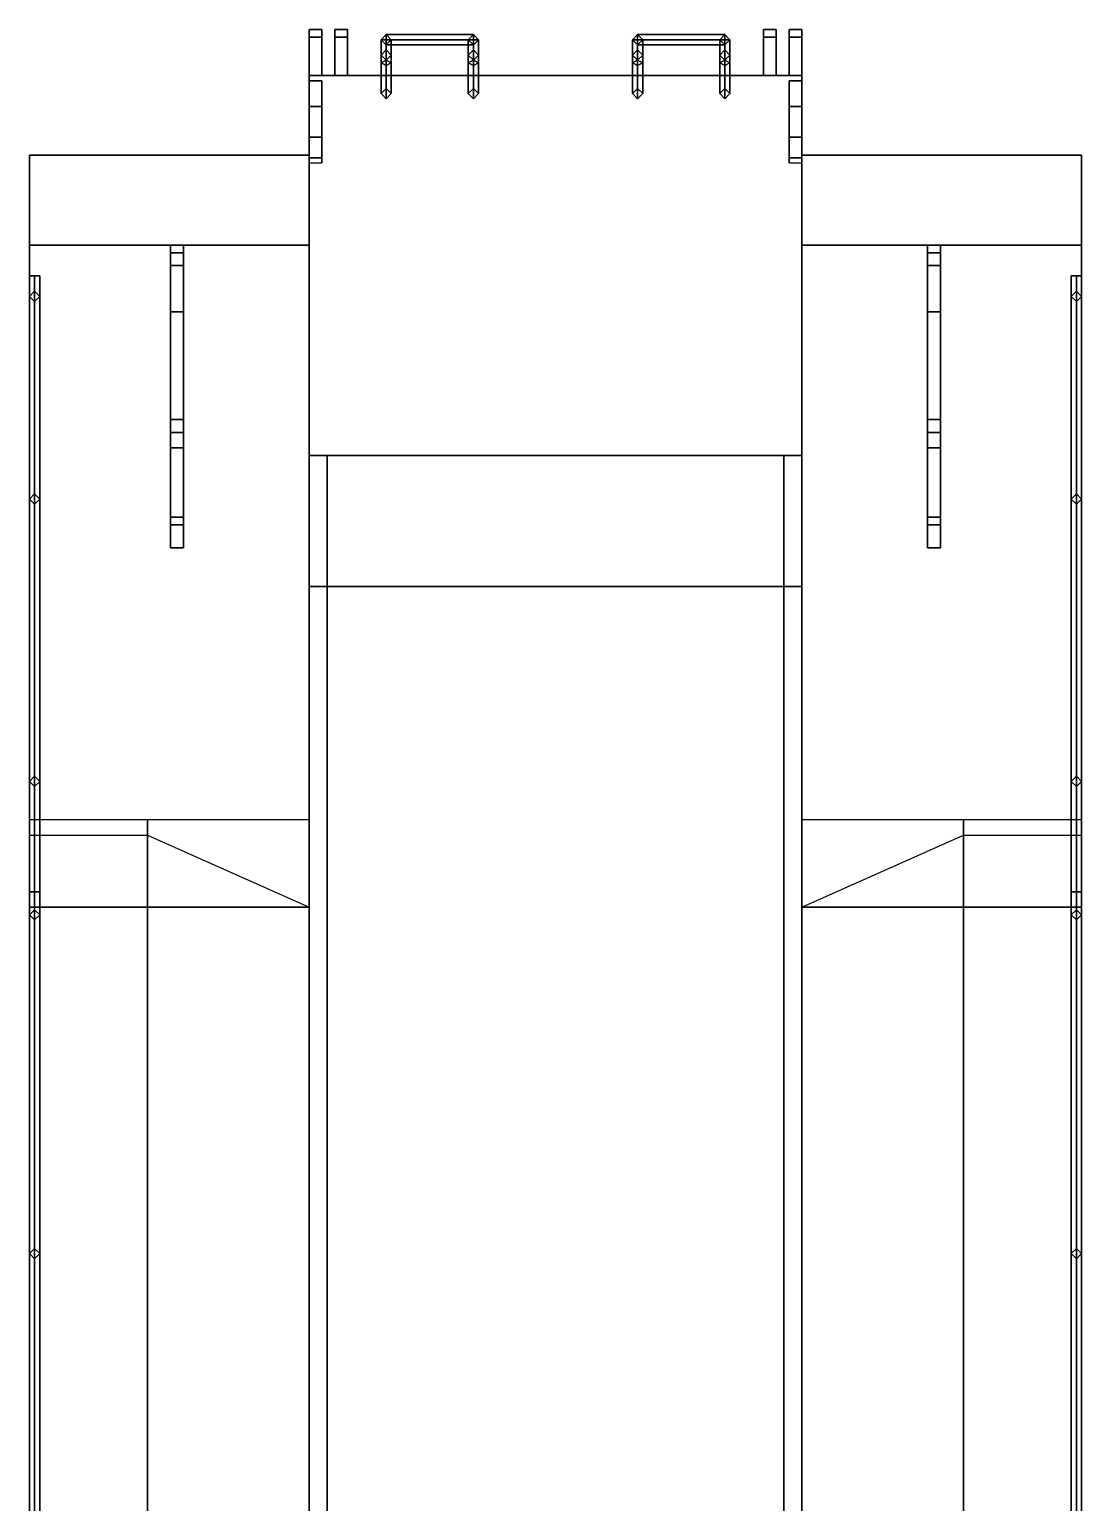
# Model space of a CAD drawing. Extents: x -2 to 2, y -5.7 to 5.8.
# Drawn here: x -2.05 to 2.05, y 0.05 to 5.79 of the extents above; entities that cross this region are included whole.
import ezdxf

# ---------------------------------------------------------------- set-up
doc = ezdxf.new("R2010")
doc.units = 0
doc.layers.get('0').update_dxf_attribs({"linetype": 'CONTINUOUS'})

msp = doc.modelspace()

# ---------------------------------------------------------------- linework, layer by layer
for points in [[(-0.91, 5.79, 0.98), (-0.91, 5.76, 0.93), (-0.96, 5.76, 0.93), (-0.96, 5.79, 0.98)], [(-0.91, 5.79, 1.03), (-0.91, 5.79, 0.98), (-0.96, 5.79, 0.98), (-0.96, 5.79, 1.03)], [(-0.96, 5.76, 0.93), (-0.96, 5.61, 0.88), (-0.96, 5.61, 0.88), (-0.96, 5.79, 0.98)], [(-0.96, 5.79, 1.03), (-0.96, 5.61, 1.35), (-0.91, 5.61, 1.35), (-0.91, 5.79, 1.03)], [(-0.96, 5.79, 0.98), (-0.96, 5.61, 0.88), (-0.96, 5.61, 1.35), (-0.96, 5.79, 1.03)], [(-0.91, 5.76, 0.93), (-0.91, 5.61, 0.88), (-0.96, 5.61, 0.88), (-0.96, 5.76, 0.93)], [(-0.91, 5.61, 0.88), (-0.91, 5.61, 0.88), (-0.91, 5.76, 0.93), (-0.91, 5.79, 0.98)], [(-0.91, 5.61, 1.35), (-0.91, 5.61, 0.88), (-0.91, 5.79, 0.98), (-0.91, 5.79, 1.03)], [(-0.86, 5.79, 0.98), (-0.86, 5.61, 0.88), (-0.86, 5.61, 1.35), (-0.86, 5.79, 1.03)], [(-0.86, 5.79, 1.03), (-0.86, 5.61, 1.35), (-0.81, 5.61, 1.35), (-0.81, 5.79, 1.03)], [(-0.86, 5.76, 0.93), (-0.86, 5.61, 0.88), (-0.86, 5.61, 0.88), (-0.86, 5.79, 0.98)], [(-0.81, 5.79, 1.03), (-0.81, 5.79, 0.98), (-0.86, 5.79, 0.98), (-0.86, 5.79, 1.03)], [(-0.81, 5.79, 0.98), (-0.81, 5.76, 0.93), (-0.86, 5.76, 0.93), (-0.86, 5.79, 0.98)], [(-0.81, 5.76, 0.93), (-0.81, 5.61, 0.88), (-0.86, 5.61, 0.88), (-0.86, 5.76, 0.93)], [(-0.81, 5.61, 1.35), (-0.81, 5.61, 0.88), (-0.81, 5.79, 0.98), (-0.81, 5.79, 1.03)], [(-0.81, 5.61, 0.88), (-0.81, 5.61, 0.88), (-0.81, 5.76, 0.93), (-0.81, 5.79, 0.98)], [(-0.66, 5.77, 0.98), (-0.68, 5.75, 0.96), (-0.68, 5.75, 2.58), (-0.66, 5.77, 2.6)], [(-0.68, 5.75, 0.96), (-0.66, 5.77, 0.98), (-0.32, 5.77, 0.98), (-0.3, 5.75, 0.96)], [(-0.68, 5.75, 2.58), (-0.66, 5.73, 2.56), (-0.64, 5.75, 2.58), (-0.66, 5.77, 2.6)], [(-0.68, 5.69, 2.65), (-0.66, 5.71, 2.67), (-0.66, 5.77, 2.6), (-0.68, 5.75, 2.58)], [(-0.68, 5.75, 0.96), (-0.66, 5.73, 0.98), (-0.66, 5.73, 2.56), (-0.68, 5.75, 2.58)], [(-0.66, 5.73, 0.98), (-0.68, 5.75, 0.96), (-0.3, 5.75, 0.96), (-0.32, 5.73, 0.98)], [(-0.68, 5.61, 1.42), (-0.66, 5.61, 1.44), (-0.66, 5.73, 1.44), (-0.68, 5.75, 1.42)], [(-0.66, 5.61, 1.4), (-0.68, 5.61, 1.42), (-0.68, 5.75, 1.42), (-0.66, 5.73, 1.4)], [(-0.68, 5.61, 2.24), (-0.66, 5.61, 2.26), (-0.66, 5.73, 2.26), (-0.68, 5.75, 2.24)], [(-0.66, 5.61, 2.22), (-0.68, 5.61, 2.24), (-0.68, 5.75, 2.24), (-0.66, 5.73, 2.22)], [(-0.66, 5.67, 2.63), (-0.68, 5.69, 2.65), (-0.68, 5.75, 2.58), (-0.66, 5.73, 2.56)], [(-0.64, 5.75, 1), (-0.66, 5.77, 0.98), (-0.66, 5.77, 2.6), (-0.64, 5.75, 2.58)], [(-0.66, 5.77, 0.98), (-0.64, 5.75, 1), (-0.34, 5.75, 1), (-0.32, 5.77, 0.98)], [(-0.66, 5.77, 1.33), (-0.64, 5.75, 1.35), (-0.34, 5.75, 1.35), (-0.32, 5.77, 1.33)], [(-0.64, 5.75, 1.31), (-0.66, 5.77, 1.33), (-0.32, 5.77, 1.33), (-0.34, 5.75, 1.31)], [(-0.66, 5.77, 1.66), (-0.64, 5.75, 1.68), (-0.34, 5.75, 1.68), (-0.32, 5.77, 1.66)], [(-0.64, 5.75, 1.64), (-0.66, 5.77, 1.66), (-0.32, 5.77, 1.66), (-0.34, 5.75, 1.64)], [(-0.66, 5.77, 2.24), (-0.64, 5.75, 2.26), (-0.34, 5.75, 2.26), (-0.32, 5.77, 2.24)], [(-0.64, 5.75, 2.22), (-0.66, 5.77, 2.24), (-0.32, 5.77, 2.24), (-0.34, 5.75, 2.22)], [(-0.66, 5.77, 1.98), (-0.64, 5.75, 2), (-0.34, 5.75, 2), (-0.32, 5.77, 1.98)], [(-0.64, 5.75, 1.96), (-0.66, 5.77, 1.98), (-0.32, 5.77, 1.98), (-0.34, 5.75, 1.96)], [(-0.66, 5.71, 2.67), (-0.64, 5.69, 2.65), (-0.64, 5.75, 2.58), (-0.66, 5.77, 2.6)], [(-0.66, 5.73, 0.98), (-0.64, 5.75, 1), (-0.64, 5.75, 2.58), (-0.66, 5.73, 2.56)], [(-0.64, 5.75, 1), (-0.66, 5.73, 0.98), (-0.32, 5.73, 0.98), (-0.34, 5.75, 1)], [(-0.64, 5.75, 1.35), (-0.66, 5.73, 1.33), (-0.32, 5.73, 1.33), (-0.34, 5.75, 1.35)], [(-0.66, 5.73, 1.33), (-0.64, 5.75, 1.31), (-0.34, 5.75, 1.31), (-0.32, 5.73, 1.33)], [(-0.64, 5.75, 1.68), (-0.66, 5.73, 1.66), (-0.32, 5.73, 1.66), (-0.34, 5.75, 1.68)], [(-0.66, 5.73, 1.66), (-0.64, 5.75, 1.64), (-0.34, 5.75, 1.64), (-0.32, 5.73, 1.66)], [(-0.66, 5.61, 1.44), (-0.64, 5.61, 1.42), (-0.64, 5.75, 1.42), (-0.66, 5.73, 1.44)], [(-0.64, 5.61, 1.42), (-0.66, 5.61, 1.4), (-0.66, 5.73, 1.4), (-0.64, 5.75, 1.42)], [(-0.64, 5.75, 2.26), (-0.66, 5.73, 2.24), (-0.32, 5.73, 2.24), (-0.34, 5.75, 2.26)], [(-0.66, 5.73, 2.24), (-0.64, 5.75, 2.22), (-0.34, 5.75, 2.22), (-0.32, 5.73, 2.24)], [(-0.64, 5.75, 2), (-0.66, 5.73, 1.98), (-0.32, 5.73, 1.98), (-0.34, 5.75, 2)], [(-0.66, 5.73, 1.98), (-0.64, 5.75, 1.96), (-0.34, 5.75, 1.96), (-0.32, 5.73, 1.98)], [(-0.66, 5.61, 2.26), (-0.64, 5.61, 2.24), (-0.64, 5.75, 2.24), (-0.66, 5.73, 2.26)], [(-0.64, 5.61, 2.24), (-0.66, 5.61, 2.22), (-0.66, 5.73, 2.22), (-0.64, 5.75, 2.24)], [(-0.64, 5.69, 2.65), (-0.66, 5.67, 2.63), (-0.66, 5.73, 2.56), (-0.64, 5.75, 2.58)], [(-0.32, 5.77, 0.98), (-0.34, 5.75, 1), (-0.34, 5.75, 2.58), (-0.32, 5.77, 2.6)], [(-0.34, 5.75, 2.58), (-0.32, 5.73, 2.56), (-0.3, 5.75, 2.58), (-0.32, 5.77, 2.6)], [(-0.34, 5.69, 2.65), (-0.32, 5.71, 2.67), (-0.32, 5.77, 2.6), (-0.34, 5.75, 2.58)], [(-0.34, 5.75, 1), (-0.32, 5.73, 0.98), (-0.32, 5.73, 2.56), (-0.34, 5.75, 2.58)], [(-0.32, 5.61, 1.4), (-0.34, 5.61, 1.42), (-0.34, 5.75, 1.42), (-0.32, 5.73, 1.4)], [(-0.34, 5.61, 1.42), (-0.32, 5.61, 1.44), (-0.32, 5.73, 1.44), (-0.34, 5.75, 1.42)], [(-0.32, 5.61, 2.22), (-0.34, 5.61, 2.24), (-0.34, 5.75, 2.24), (-0.32, 5.73, 2.22)], [(-0.34, 5.61, 2.24), (-0.32, 5.61, 2.26), (-0.32, 5.73, 2.26), (-0.34, 5.75, 2.24)], [(-0.32, 5.67, 2.63), (-0.34, 5.69, 2.65), (-0.34, 5.75, 2.58), (-0.32, 5.73, 2.56)], [(-0.3, 5.75, 0.96), (-0.32, 5.77, 0.98), (-0.32, 5.77, 2.6), (-0.3, 5.75, 2.58)], [(-0.32, 5.71, 2.67), (-0.3, 5.69, 2.65), (-0.3, 5.75, 2.58), (-0.32, 5.77, 2.6)], [(-0.32, 5.73, 0.98), (-0.3, 5.75, 0.96), (-0.3, 5.75, 2.58), (-0.32, 5.73, 2.56)], [(-0.3, 5.61, 1.42), (-0.32, 5.61, 1.4), (-0.32, 5.73, 1.4), (-0.3, 5.75, 1.42)], [(-0.32, 5.61, 1.44), (-0.3, 5.61, 1.42), (-0.3, 5.75, 1.42), (-0.32, 5.73, 1.44)], [(-0.3, 5.61, 2.24), (-0.32, 5.61, 2.22), (-0.32, 5.73, 2.22), (-0.3, 5.75, 2.24)], [(-0.32, 5.61, 2.26), (-0.3, 5.61, 2.24), (-0.3, 5.75, 2.24), (-0.32, 5.73, 2.26)], [(-0.3, 5.69, 2.65), (-0.32, 5.67, 2.63), (-0.32, 5.73, 2.56), (-0.3, 5.75, 2.58)], [(0.32, 5.77, 0.98), (0.3, 5.75, 0.96), (0.3, 5.75, 2.58), (0.32, 5.77, 2.6)], [(0.3, 5.75, 0.96), (0.32, 5.77, 0.98), (0.66, 5.77, 0.98), (0.68, 5.75, 0.96)], [(0.3, 5.69, 2.65), (0.32, 5.71, 2.67), (0.32, 5.77, 2.6), (0.3, 5.75, 2.58)], [(0.3, 5.75, 2.58), (0.32, 5.73, 2.56), (0.34, 5.75, 2.58), (0.32, 5.77, 2.6)], [(0.3, 5.75, 0.96), (0.32, 5.73, 0.98), (0.32, 5.73, 2.56), (0.3, 5.75, 2.58)], [(0.32, 5.73, 0.98), (0.3, 5.75, 0.96), (0.68, 5.75, 0.96), (0.66, 5.73, 0.98)], [(0.32, 5.61, 1.4), (0.3, 5.61, 1.42), (0.3, 5.75, 1.42), (0.32, 5.73, 1.4)], [(0.3, 5.61, 1.42), (0.32, 5.61, 1.44), (0.32, 5.73, 1.44), (0.3, 5.75, 1.42)], [(0.32, 5.67, 2.63), (0.3, 5.69, 2.65), (0.3, 5.75, 2.58), (0.32, 5.73, 2.56)], [(0.32, 5.61, 2.22), (0.3, 5.61, 2.24), (0.3, 5.75, 2.24), (0.32, 5.73, 2.22)], [(0.3, 5.61, 2.24), (0.32, 5.61, 2.26), (0.32, 5.73, 2.26), (0.3, 5.75, 2.24)], [(0.34, 5.75, 1), (0.32, 5.77, 0.98), (0.32, 5.77, 2.6), (0.34, 5.75, 2.58)], [(0.32, 5.77, 0.98), (0.34, 5.75, 1), (0.64, 5.75, 1), (0.66, 5.77, 0.98)], [(0.32, 5.77, 1.33), (0.34, 5.75, 1.35), (0.64, 5.75, 1.35), (0.66, 5.77, 1.33)], [(0.34, 5.75, 1.31), (0.32, 5.77, 1.33), (0.66, 5.77, 1.33), (0.64, 5.75, 1.31)], [(0.32, 5.77, 1.66), (0.34, 5.75, 1.68), (0.64, 5.75, 1.68), (0.66, 5.77, 1.66)], [(0.34, 5.75, 1.64), (0.32, 5.77, 1.66), (0.66, 5.77, 1.66), (0.64, 5.75, 1.64)], [(0.32, 5.71, 2.67), (0.34, 5.69, 2.65), (0.34, 5.75, 2.58), (0.32, 5.77, 2.6)], [(0.32, 5.77, 2.24), (0.34, 5.75, 2.26), (0.64, 5.75, 2.26), (0.66, 5.77, 2.24)], [(0.34, 5.75, 2.22), (0.32, 5.77, 2.24), (0.66, 5.77, 2.24), (0.64, 5.75, 2.22)], [(0.32, 5.77, 1.98), (0.34, 5.75, 2), (0.64, 5.75, 2), (0.66, 5.77, 1.98)], [(0.34, 5.75, 1.96), (0.32, 5.77, 1.98), (0.66, 5.77, 1.98), (0.64, 5.75, 1.96)], [(0.32, 5.73, 0.98), (0.34, 5.75, 1), (0.34, 5.75, 2.58), (0.32, 5.73, 2.56)], [(0.34, 5.61, 1.42), (0.32, 5.61, 1.4), (0.32, 5.73, 1.4), (0.34, 5.75, 1.42)], [(0.32, 5.61, 1.44), (0.34, 5.61, 1.42), (0.34, 5.75, 1.42), (0.32, 5.73, 1.44)], [(0.34, 5.75, 1), (0.32, 5.73, 0.98), (0.66, 5.73, 0.98), (0.64, 5.75, 1)], [(0.34, 5.75, 1.35), (0.32, 5.73, 1.33), (0.66, 5.73, 1.33), (0.64, 5.75, 1.35)], [(0.32, 5.73, 1.33), (0.34, 5.75, 1.31), (0.64, 5.75, 1.31), (0.66, 5.73, 1.33)], [(0.34, 5.75, 1.68), (0.32, 5.73, 1.66), (0.66, 5.73, 1.66), (0.64, 5.75, 1.68)], [(0.32, 5.73, 1.66), (0.34, 5.75, 1.64), (0.64, 5.75, 1.64), (0.66, 5.73, 1.66)], [(0.34, 5.69, 2.65), (0.32, 5.67, 2.63), (0.32, 5.73, 2.56), (0.34, 5.75, 2.58)], [(0.34, 5.61, 2.24), (0.32, 5.61, 2.22), (0.32, 5.73, 2.22), (0.34, 5.75, 2.24)], [(0.32, 5.61, 2.26), (0.34, 5.61, 2.24), (0.34, 5.75, 2.24), (0.32, 5.73, 2.26)], [(0.34, 5.75, 2.26), (0.32, 5.73, 2.24), (0.66, 5.73, 2.24), (0.64, 5.75, 2.26)], [(0.32, 5.73, 2.24), (0.34, 5.75, 2.22), (0.64, 5.75, 2.22), (0.66, 5.73, 2.24)], [(0.34, 5.75, 2), (0.32, 5.73, 1.98), (0.66, 5.73, 1.98), (0.64, 5.75, 2)], [(0.32, 5.73, 1.98), (0.34, 5.75, 1.96), (0.64, 5.75, 1.96), (0.66, 5.73, 1.98)], [(0.66, 5.77, 0.98), (0.64, 5.75, 1), (0.64, 5.75, 2.58), (0.66, 5.77, 2.6)], [(0.64, 5.69, 2.65), (0.66, 5.71, 2.67), (0.66, 5.77, 2.6), (0.64, 5.75, 2.58)], [(0.64, 5.75, 2.58), (0.66, 5.73, 2.56), (0.68, 5.75, 2.58), (0.66, 5.77, 2.6)], [(0.64, 5.75, 1), (0.66, 5.73, 0.98), (0.66, 5.73, 2.56), (0.64, 5.75, 2.58)], [(0.64, 5.61, 1.42), (0.66, 5.61, 1.44), (0.66, 5.73, 1.44), (0.64, 5.75, 1.42)], [(0.66, 5.61, 1.4), (0.64, 5.61, 1.42), (0.64, 5.75, 1.42), (0.66, 5.73, 1.4)], [(0.66, 5.67, 2.63), (0.64, 5.69, 2.65), (0.64, 5.75, 2.58), (0.66, 5.73, 2.56)], [(0.64, 5.61, 2.24), (0.66, 5.61, 2.26), (0.66, 5.73, 2.26), (0.64, 5.75, 2.24)], [(0.66, 5.61, 2.22), (0.64, 5.61, 2.24), (0.64, 5.75, 2.24), (0.66, 5.73, 2.22)], [(0.68, 5.75, 0.96), (0.66, 5.77, 0.98), (0.66, 5.77, 2.6), (0.68, 5.75, 2.58)], [(0.66, 5.71, 2.67), (0.68, 5.69, 2.65), (0.68, 5.75, 2.58), (0.66, 5.77, 2.6)], [(0.66, 5.73, 0.98), (0.68, 5.75, 0.96), (0.68, 5.75, 2.58), (0.66, 5.73, 2.56)], [(0.66, 5.61, 1.44), (0.68, 5.61, 1.42), (0.68, 5.75, 1.42), (0.66, 5.73, 1.44)], [(0.68, 5.61, 1.42), (0.66, 5.61, 1.4), (0.66, 5.73, 1.4), (0.68, 5.75, 1.42)], [(0.68, 5.69, 2.65), (0.66, 5.67, 2.63), (0.66, 5.73, 2.56), (0.68, 5.75, 2.58)], [(0.66, 5.61, 2.26), (0.68, 5.61, 2.24), (0.68, 5.75, 2.24), (0.66, 5.73, 2.26)], [(0.68, 5.61, 2.24), (0.66, 5.61, 2.22), (0.66, 5.73, 2.22), (0.68, 5.75, 2.24)], [(0.81, 5.79, 0.98), (0.81, 5.61, 0.88), (0.81, 5.61, 1.35), (0.81, 5.79, 1.03)], [(0.81, 5.79, 1.03), (0.81, 5.61, 1.35), (0.86, 5.61, 1.35), (0.86, 5.79, 1.03)], [(0.81, 5.76, 0.93), (0.81, 5.61, 0.88), (0.81, 5.61, 0.88), (0.81, 5.79, 0.98)], [(0.86, 5.79, 1.03), (0.86, 5.79, 0.98), (0.81, 5.79, 0.98), (0.81, 5.79, 1.03)], [(0.86, 5.79, 0.98), (0.86, 5.76, 0.93), (0.81, 5.76, 0.93), (0.81, 5.79, 0.98)], [(0.86, 5.76, 0.93), (0.86, 5.61, 0.88), (0.81, 5.61, 0.88), (0.81, 5.76, 0.93)], [(0.86, 5.61, 1.35), (0.86, 5.61, 0.88), (0.86, 5.79, 0.98), (0.86, 5.79, 1.03)], [(0.86, 5.61, 0.88), (0.86, 5.61, 0.88), (0.86, 5.76, 0.93), (0.86, 5.79, 0.98)], [(0.91, 5.79, 0.98), (0.91, 5.61, 0.88), (0.91, 5.61, 1.35), (0.91, 5.79, 1.03)], [(0.91, 5.79, 1.03), (0.91, 5.61, 1.35), (0.96, 5.61, 1.35), (0.96, 5.79, 1.03)], [(0.96, 5.79, 1.03), (0.96, 5.79, 0.98), (0.91, 5.79, 0.98), (0.91, 5.79, 1.03)], [(0.96, 5.79, 0.98), (0.96, 5.76, 0.93), (0.91, 5.76, 0.93), (0.91, 5.79, 0.98)], [(0.91, 5.76, 0.93), (0.91, 5.61, 0.88), (0.91, 5.61, 0.88), (0.91, 5.79, 0.98)], [(0.96, 5.76, 0.93), (0.96, 5.61, 0.88), (0.91, 5.61, 0.88), (0.91, 5.76, 0.93)], [(0.96, 5.61, 1.35), (0.96, 5.61, 0.88), (0.96, 5.79, 0.98), (0.96, 5.79, 1.03)], [(0.96, 5.61, 0.88), (0.96, 5.61, 0.88), (0.96, 5.76, 0.93), (0.96, 5.79, 0.98)], [(-0.68, 5.66, 2.65), (-0.66, 5.65, 2.67), (-0.66, 5.71, 2.67), (-0.68, 5.69, 2.65)], [(-0.66, 5.67, 2.63), (-0.68, 5.66, 2.65), (-0.68, 5.69, 2.65), (-0.66, 5.67, 2.63)], [(-0.66, 5.65, 2.67), (-0.64, 5.66, 2.65), (-0.64, 5.69, 2.65), (-0.66, 5.71, 2.67)], [(-0.64, 5.66, 2.65), (-0.66, 5.67, 2.63), (-0.66, 5.67, 2.63), (-0.64, 5.69, 2.65)], [(-0.34, 5.66, 2.65), (-0.32, 5.65, 2.67), (-0.32, 5.71, 2.67), (-0.34, 5.69, 2.65)], [(-0.32, 5.67, 2.63), (-0.34, 5.66, 2.65), (-0.34, 5.69, 2.65), (-0.32, 5.67, 2.63)], [(-0.32, 5.65, 2.67), (-0.3, 5.66, 2.65), (-0.3, 5.69, 2.65), (-0.32, 5.71, 2.67)], [(-0.3, 5.66, 2.65), (-0.32, 5.67, 2.63), (-0.32, 5.67, 2.63), (-0.3, 5.69, 2.65)], [(0.3, 5.66, 2.65), (0.32, 5.65, 2.67), (0.32, 5.71, 2.67), (0.3, 5.69, 2.65)], [(0.32, 5.67, 2.63), (0.3, 5.66, 2.65), (0.3, 5.69, 2.65), (0.32, 5.67, 2.63)], [(0.32, 5.65, 2.67), (0.34, 5.66, 2.65), (0.34, 5.69, 2.65), (0.32, 5.71, 2.67)], [(0.34, 5.66, 2.65), (0.32, 5.67, 2.63), (0.32, 5.67, 2.63), (0.34, 5.69, 2.65)], [(0.64, 5.66, 2.65), (0.66, 5.65, 2.67), (0.66, 5.71, 2.67), (0.64, 5.69, 2.65)], [(0.66, 5.67, 2.63), (0.64, 5.66, 2.65), (0.64, 5.69, 2.65), (0.66, 5.67, 2.63)], [(0.66, 5.65, 2.67), (0.68, 5.66, 2.65), (0.68, 5.69, 2.65), (0.66, 5.71, 2.67)], [(0.68, 5.66, 2.65), (0.66, 5.67, 2.63), (0.66, 5.67, 2.63), (0.68, 5.69, 2.65)], [(-0.66, 5.56, 2.53), (-0.68, 5.54, 2.55), (-0.68, 5.66, 2.65), (-0.66, 5.67, 2.63)], [(-0.68, 5.54, 2.55), (-0.66, 5.52, 2.57), (-0.66, 5.65, 2.67), (-0.68, 5.66, 2.65)], [(-0.64, 5.54, 2.55), (-0.66, 5.56, 2.53), (-0.66, 5.67, 2.63), (-0.64, 5.66, 2.65)], [(-0.66, 5.52, 2.57), (-0.64, 5.54, 2.55), (-0.64, 5.66, 2.65), (-0.66, 5.65, 2.67)], [(-0.32, 5.56, 2.53), (-0.34, 5.54, 2.55), (-0.34, 5.66, 2.65), (-0.32, 5.67, 2.63)], [(-0.34, 5.54, 2.55), (-0.32, 5.52, 2.57), (-0.32, 5.65, 2.67), (-0.34, 5.66, 2.65)], [(-0.3, 5.54, 2.55), (-0.32, 5.56, 2.53), (-0.32, 5.67, 2.63), (-0.3, 5.66, 2.65)], [(-0.32, 5.52, 2.57), (-0.3, 5.54, 2.55), (-0.3, 5.66, 2.65), (-0.32, 5.65, 2.67)], [(0.32, 5.56, 2.53), (0.3, 5.54, 2.55), (0.3, 5.66, 2.65), (0.32, 5.67, 2.63)], [(0.3, 5.54, 2.55), (0.32, 5.52, 2.57), (0.32, 5.65, 2.67), (0.3, 5.66, 2.65)], [(0.34, 5.54, 2.55), (0.32, 5.56, 2.53), (0.32, 5.67, 2.63), (0.34, 5.66, 2.65)], [(0.32, 5.52, 2.57), (0.34, 5.54, 2.55), (0.34, 5.66, 2.65), (0.32, 5.65, 2.67)], [(0.66, 5.56, 2.53), (0.64, 5.54, 2.55), (0.64, 5.66, 2.65), (0.66, 5.67, 2.63)], [(0.64, 5.54, 2.55), (0.66, 5.52, 2.57), (0.66, 5.65, 2.67), (0.64, 5.66, 2.65)], [(0.68, 5.54, 2.55), (0.66, 5.56, 2.53), (0.66, 5.67, 2.63), (0.68, 5.66, 2.65)], [(0.66, 5.52, 2.57), (0.68, 5.54, 2.55), (0.68, 5.66, 2.65), (0.66, 5.65, 2.67)], [(-0.96, 3.62, 0.3), (-0.96, -4.2, 0.3), (-0.96, -5.6, 0.71), (-0.96, 5.61, 0.88)], [(0.96, 5.61, 0.88), (0.96, 3.62, 0.3), (-0.96, 3.62, 0.3), (-0.96, 5.61, 0.88)], [(-0.96, 5.61, 0.88), (-0.96, -5.6, 0.71), (-0.96, -5.6, 1.4), (-0.96, 5.61, 1.4)], [(0.96, 5.61, 1.4), (0.96, 5.61, 0.88), (-0.96, 5.61, 0.88), (-0.96, 5.61, 1.4)], [(-0.96, 5.61, 1.4), (-0.96, 4.13, 1.4), (-0.96, 4.13, 2.35), (-0.96, 5.61, 2.35)], [(-0.96, 5.61, 2.35), (-0.96, 4.13, 2.35), (0.96, 4.13, 2.35), (0.96, 5.61, 2.35)], [(0.96, 5.61, 2.35), (0.96, 5.61, 1.4), (-0.96, 5.61, 1.4), (-0.96, 5.61, 2.35)], [(-0.96, 5.59, 2.5), (-0.96, 5.59, 2.35), (-0.96, 5.27, 2.35), (-0.96, 5.29, 2.5)], [(-0.96, 5.49, 2.61), (-0.96, 5.59, 2.5), (-0.96, 5.29, 2.5), (-0.96, 5.37, 2.61)], [(-0.91, 5.49, 2.61), (-0.91, 5.59, 2.5), (-0.96, 5.59, 2.5), (-0.96, 5.49, 2.61)], [(-0.91, 5.59, 2.5), (-0.91, 5.59, 2.35), (-0.96, 5.59, 2.35), (-0.96, 5.59, 2.5)], [(-0.91, 5.27, 2.35), (-0.91, 5.59, 2.35), (-0.91, 5.59, 2.5), (-0.91, 5.29, 2.5)], [(-0.91, 5.29, 2.5), (-0.91, 5.59, 2.5), (-0.91, 5.49, 2.61), (-0.91, 5.37, 2.61)], [(0.96, 5.59, 2.5), (0.96, 5.59, 2.35), (0.91, 5.59, 2.35), (0.91, 5.59, 2.5)], [(0.96, 5.49, 2.61), (0.96, 5.59, 2.5), (0.91, 5.59, 2.5), (0.91, 5.49, 2.61)], [(0.91, 5.49, 2.61), (0.91, 5.59, 2.5), (0.91, 5.29, 2.5), (0.91, 5.37, 2.61)], [(0.91, 5.59, 2.5), (0.91, 5.59, 2.35), (0.91, 5.27, 2.35), (0.91, 5.29, 2.5)], [(0.96, -5.6, 0.71), (0.96, -4.2, 0.3), (0.96, 3.62, 0.3), (0.96, 5.61, 0.88)], [(0.96, -5.6, 1.4), (0.96, -5.6, 0.71), (0.96, 5.61, 0.88), (0.96, 5.61, 1.4)], [(0.96, 4.13, 2.35), (0.96, 4.13, 1.4), (0.96, 5.61, 1.4), (0.96, 5.61, 2.35)], [(0.96, 5.29, 2.5), (0.96, 5.59, 2.5), (0.96, 5.49, 2.61), (0.96, 5.37, 2.61)], [(0.96, 5.27, 2.35), (0.96, 5.59, 2.35), (0.96, 5.59, 2.5), (0.96, 5.29, 2.5)], [(-0.66, 5.56, 2.35), (-0.68, 5.54, 2.35), (-0.68, 5.54, 2.55), (-0.66, 5.56, 2.53)], [(-0.68, 5.54, 2.35), (-0.66, 5.52, 2.35), (-0.66, 5.52, 2.57), (-0.68, 5.54, 2.55)], [(-0.64, 5.54, 2.35), (-0.66, 5.56, 2.35), (-0.66, 5.56, 2.53), (-0.64, 5.54, 2.55)], [(-0.66, 5.52, 2.35), (-0.64, 5.54, 2.35), (-0.64, 5.54, 2.55), (-0.66, 5.52, 2.57)], [(-0.32, 5.56, 2.35), (-0.34, 5.54, 2.35), (-0.34, 5.54, 2.55), (-0.32, 5.56, 2.53)], [(-0.34, 5.54, 2.35), (-0.32, 5.52, 2.35), (-0.32, 5.52, 2.57), (-0.34, 5.54, 2.55)], [(-0.3, 5.54, 2.35), (-0.32, 5.56, 2.35), (-0.32, 5.56, 2.53), (-0.3, 5.54, 2.55)], [(-0.32, 5.52, 2.35), (-0.3, 5.54, 2.35), (-0.3, 5.54, 2.55), (-0.32, 5.52, 2.57)], [(0.32, 5.56, 2.35), (0.3, 5.54, 2.35), (0.3, 5.54, 2.55), (0.32, 5.56, 2.53)], [(0.3, 5.54, 2.35), (0.32, 5.52, 2.35), (0.32, 5.52, 2.57), (0.3, 5.54, 2.55)], [(0.34, 5.54, 2.35), (0.32, 5.56, 2.35), (0.32, 5.56, 2.53), (0.34, 5.54, 2.55)], [(0.32, 5.52, 2.35), (0.34, 5.54, 2.35), (0.34, 5.54, 2.55), (0.32, 5.52, 2.57)], [(0.66, 5.56, 2.35), (0.64, 5.54, 2.35), (0.64, 5.54, 2.55), (0.66, 5.56, 2.53)], [(0.64, 5.54, 2.35), (0.66, 5.52, 2.35), (0.66, 5.52, 2.57), (0.64, 5.54, 2.55)], [(0.68, 5.54, 2.35), (0.66, 5.56, 2.35), (0.66, 5.56, 2.53), (0.68, 5.54, 2.55)], [(0.66, 5.52, 2.35), (0.68, 5.54, 2.35), (0.68, 5.54, 2.55), (0.66, 5.52, 2.57)], [(-0.91, 5.37, 2.61), (-0.91, 5.49, 2.61), (-0.96, 5.49, 2.61), (-0.96, 5.37, 2.61)], [(0.96, 5.37, 2.61), (0.96, 5.49, 2.61), (0.91, 5.49, 2.61), (0.91, 5.37, 2.61)], [(-0.96, 5.37, 2.61), (-0.96, 5.29, 2.5), (-0.91, 5.29, 2.5), (-0.91, 5.37, 2.61)], [(0.91, 5.37, 2.61), (0.91, 5.29, 2.5), (0.96, 5.29, 2.5), (0.96, 5.37, 2.61)], [(-2.05, 4.95, 1.61), (-2.05, -5.11, 1.61), (-2.05, -5.42, 1.72), (-2.05, 5.3, 1.72)], [(-2.05, 5.3, 1.72), (-2.05, -5.42, 1.72), (-0.96, -5.42, 1.72), (-0.96, 5.3, 1.72)], [(-0.96, 5.3, 1.72), (-0.96, 4.95, 1.61), (-2.05, 4.95, 1.61), (-2.05, 5.3, 1.72)], [(-0.96, 5.29, 2.5), (-0.96, 5.27, 2.35), (-0.91, 5.27, 2.35), (-0.91, 5.29, 2.5)], [(0.91, 5.29, 2.5), (0.91, 5.27, 2.35), (0.96, 5.27, 2.35), (0.96, 5.29, 2.5)], [(0.96, 5.3, 1.72), (0.96, -5.42, 1.72), (2.05, -5.42, 1.72), (2.05, 5.3, 1.72)], [(2.05, 5.3, 1.72), (2.05, 4.95, 1.61), (0.96, 4.95, 1.61), (0.96, 5.3, 1.72)], [(2.05, -5.42, 1.72), (2.05, -5.11, 1.61), (2.05, 4.95, 1.61), (2.05, 5.3, 1.72)], [(-0.96, 4.95, 1.61), (-0.96, -5.11, 1.61), (-2.05, -5.11, 1.61), (-2.05, 4.95, 1.61)], [(-1.45, 4.95, 0.64), (-1.45, 4.92, 0.58), (-1.5, 4.92, 0.58), (-1.5, 4.95, 0.64)], [(-1.5, 4.92, 0.58), (-1.5, 4.87, 0.54), (-1.5, 4.92, 0.75), (-1.5, 4.95, 0.64)], [(-1.5, 4.95, 0.64), (-1.5, 4.92, 0.75), (-1.45, 4.92, 0.75), (-1.45, 4.95, 0.64)], [(-1.45, 4.92, 0.75), (-1.45, 4.87, 0.54), (-1.45, 4.92, 0.58), (-1.45, 4.95, 0.64)], [(2.05, 4.95, 1.61), (2.05, -5.11, 1.61), (0.96, -5.11, 1.61), (0.96, 4.95, 1.61)], [(1.45, 4.92, 0.58), (1.45, 4.87, 0.54), (1.45, 4.92, 0.75), (1.45, 4.95, 0.64)], [(1.5, 4.95, 0.64), (1.5, 4.92, 0.58), (1.45, 4.92, 0.58), (1.45, 4.95, 0.64)], [(1.45, 4.95, 0.64), (1.45, 4.92, 0.75), (1.5, 4.92, 0.75), (1.5, 4.95, 0.64)], [(1.5, 4.92, 0.75), (1.5, 4.87, 0.54), (1.5, 4.92, 0.58), (1.5, 4.95, 0.64)], [(-1.5, 4.87, 0.54), (-1.5, 4.69, 0.52), (-1.5, 4.27, 1.34), (-1.5, 4.92, 0.75)], [(-1.5, 4.92, 0.75), (-1.5, 4.27, 1.34), (-1.45, 4.27, 1.34), (-1.45, 4.92, 0.75)], [(-1.45, 4.92, 0.58), (-1.45, 4.87, 0.54), (-1.5, 4.87, 0.54), (-1.5, 4.92, 0.58)], [(-1.45, 4.27, 1.34), (-1.45, 4.69, 0.52), (-1.45, 4.87, 0.54), (-1.45, 4.92, 0.75)], [(1.45, 4.87, 0.54), (1.45, 4.69, 0.52), (1.45, 4.27, 1.34), (1.45, 4.92, 0.75)], [(1.5, 4.92, 0.58), (1.5, 4.87, 0.54), (1.45, 4.87, 0.54), (1.45, 4.92, 0.58)], [(1.45, 4.92, 0.75), (1.45, 4.27, 1.34), (1.5, 4.27, 1.34), (1.5, 4.92, 0.75)], [(1.5, 4.27, 1.34), (1.5, 4.69, 0.52), (1.5, 4.87, 0.54), (1.5, 4.92, 0.75)], [(-2.03, 2.36, 2.73), (-2.05, 2.34, 2.75), (-2.05, 4.83, 2.75), (-2.03, 4.83, 2.73)], [(-2.05, 2.34, 2.75), (-2.03, 2.36, 2.77), (-2.03, 4.83, 2.77), (-2.05, 4.83, 2.75)], [(-2.05, 4.83, 2.75), (-2.03, 4.83, 2.77), (-2.01, 4.83, 2.75), (-2.03, 4.83, 2.73)], [(-2.01, 2.34, 2.75), (-2.03, 2.36, 2.73), (-2.03, 4.83, 2.73), (-2.01, 4.83, 2.75)], [(-2.03, 2.36, 2.77), (-2.01, 2.34, 2.75), (-2.01, 4.83, 2.75), (-2.03, 4.83, 2.77)], [(-1.45, 4.87, 0.54), (-1.45, 4.69, 0.52), (-1.5, 4.69, 0.52), (-1.5, 4.87, 0.54)], [(1.5, 4.87, 0.54), (1.5, 4.69, 0.52), (1.45, 4.69, 0.52), (1.45, 4.87, 0.54)], [(2.01, 2.34, 2.75), (2.03, 2.36, 2.77), (2.03, 4.83, 2.77), (2.01, 4.83, 2.75)], [(2.03, 2.36, 2.73), (2.01, 2.34, 2.75), (2.01, 4.83, 2.75), (2.03, 4.83, 2.73)], [(2.01, 4.83, 2.75), (2.03, 4.83, 2.77), (2.05, 4.83, 2.75), (2.03, 4.83, 2.73)], [(2.03, 2.36, 2.77), (2.05, 2.34, 2.75), (2.05, 4.83, 2.75), (2.03, 4.83, 2.77)], [(2.05, 2.34, 2.75), (2.03, 2.36, 2.73), (2.03, 4.83, 2.73), (2.05, 4.83, 2.75)], [(-2.03, 4.77, 1.72), (-2.05, 4.75, 1.72), (-2.05, 4.75, 2.75), (-2.03, 4.77, 2.73)], [(-2.01, 4.75, 1.72), (-2.03, 4.77, 1.72), (-2.03, 4.77, 2.73), (-2.01, 4.75, 2.75)], [(2.03, 4.77, 1.72), (2.01, 4.75, 1.72), (2.01, 4.75, 2.75), (2.03, 4.77, 2.73)], [(2.05, 4.75, 1.72), (2.03, 4.77, 1.72), (2.03, 4.77, 2.73), (2.05, 4.75, 2.75)], [(-2.05, 4.75, 1.72), (-2.03, 4.73, 1.72), (-2.03, 4.73, 2.73), (-2.05, 4.75, 2.75)], [(-2.03, 4.73, 1.72), (-2.01, 4.75, 1.72), (-2.01, 4.75, 2.75), (-2.03, 4.73, 2.73)], [(2.01, 4.75, 1.72), (2.03, 4.73, 1.72), (2.03, 4.73, 2.73), (2.01, 4.75, 2.75)], [(2.03, 4.73, 1.72), (2.05, 4.75, 1.72), (2.05, 4.75, 2.75), (2.03, 4.73, 2.73)], [(-1.5, 4.69, 0.52), (-1.5, 3.89, 0.52), (-1.5, 4.22, 1.34), (-1.5, 4.27, 1.34)], [(-1.45, 4.69, 0.52), (-1.45, 3.89, 0.52), (-1.5, 3.89, 0.52), (-1.5, 4.69, 0.52)], [(-1.45, 4.22, 1.34), (-1.45, 3.89, 0.52), (-1.45, 4.69, 0.52), (-1.45, 4.27, 1.34)], [(1.45, 4.69, 0.52), (1.45, 3.89, 0.52), (1.45, 4.22, 1.34), (1.45, 4.27, 1.34)], [(1.5, 4.69, 0.52), (1.5, 3.89, 0.52), (1.45, 3.89, 0.52), (1.45, 4.69, 0.52)], [(1.5, 4.22, 1.34), (1.5, 3.89, 0.52), (1.5, 4.69, 0.52), (1.5, 4.27, 1.34)], [(-1.5, 4.27, 1.34), (-1.5, 4.22, 1.34), (-1.45, 4.22, 1.34), (-1.45, 4.27, 1.34)], [(1.45, 4.27, 1.34), (1.45, 4.22, 1.34), (1.5, 4.22, 1.34), (1.5, 4.27, 1.34)], [(-1.5, 3.89, 0.52), (-1.5, 3.86, 0.8), (-1.5, 4.16, 1.26), (-1.5, 4.22, 1.34)], [(-1.5, 4.22, 1.34), (-1.5, 4.16, 1.26), (-1.45, 4.16, 1.26), (-1.45, 4.22, 1.34)], [(-1.45, 4.16, 1.26), (-1.45, 3.86, 0.8), (-1.45, 3.89, 0.52), (-1.45, 4.22, 1.34)], [(1.45, 3.89, 0.52), (1.45, 3.86, 0.8), (1.45, 4.16, 1.26), (1.45, 4.22, 1.34)], [(1.45, 4.22, 1.34), (1.45, 4.16, 1.26), (1.5, 4.16, 1.26), (1.5, 4.22, 1.34)], [(1.5, 4.16, 1.26), (1.5, 3.86, 0.8), (1.5, 3.89, 0.52), (1.5, 4.22, 1.34)], [(-1.5, 3.86, 0.8), (-1.5, 3.77, 1.04), (-1.5, 3.77, 1.26), (-1.5, 4.16, 1.26)], [(-1.5, 4.16, 1.26), (-1.5, 3.77, 1.26), (-1.45, 3.77, 1.26), (-1.45, 4.16, 1.26)], [(-1.45, 3.77, 1.26), (-1.45, 3.77, 1.04), (-1.45, 3.86, 0.8), (-1.45, 4.16, 1.26)], [(1.45, 3.86, 0.8), (1.45, 3.77, 1.04), (1.45, 3.77, 1.26), (1.45, 4.16, 1.26)], [(1.45, 4.16, 1.26), (1.45, 3.77, 1.26), (1.5, 3.77, 1.26), (1.5, 4.16, 1.26)], [(1.5, 3.77, 1.26), (1.5, 3.77, 1.04), (1.5, 3.86, 0.8), (1.5, 4.16, 1.26)], [(-0.96, 4.13, 2.35), (-0.96, -2.33, 2.35), (-0.89, -2.33, 2.35), (-0.89, 4.13, 2.35)], [(-0.96, 4.13, 1.4), (-0.96, -2.33, 1.4), (-0.96, -2.33, 2.35), (-0.96, 4.13, 2.35)], [(-0.89, 4.13, 1.4), (-0.89, -2.33, 1.4), (0.89, -2.33, 1.4), (0.89, 4.13, 1.4)], [(-0.89, 4.13, 2.35), (-0.89, 4.13, 1.4), (0.89, 4.13, 1.4), (0.89, 4.13, 2.35)], [(-0.89, -2.33, 2.35), (-0.89, -2.33, 1.4), (-0.89, 4.13, 1.4), (-0.89, 4.13, 2.35)], [(0.89, 4.13, 1.4), (0.89, -2.33, 1.4), (0.89, -2.33, 2.35), (0.89, 4.13, 2.35)], [(0.89, 4.13, 2.35), (0.89, -2.33, 2.35), (0.96, -2.33, 2.35), (0.96, 4.13, 2.35)], [(0.96, -2.33, 2.35), (0.96, -2.33, 1.4), (0.96, 4.13, 1.4), (0.96, 4.13, 2.35)], [(-2.03, 3.98, 1.72), (-2.05, 3.96, 1.72), (-2.05, 3.96, 2.75), (-2.03, 3.98, 2.73)], [(-2.01, 3.96, 1.72), (-2.03, 3.98, 1.72), (-2.03, 3.98, 2.73), (-2.01, 3.96, 2.75)], [(2.03, 3.98, 1.72), (2.01, 3.96, 1.72), (2.01, 3.96, 2.75), (2.03, 3.98, 2.73)], [(2.05, 3.96, 1.72), (2.03, 3.98, 1.72), (2.03, 3.98, 2.73), (2.05, 3.96, 2.75)], [(-2.05, 3.96, 1.72), (-2.03, 3.94, 1.72), (-2.03, 3.94, 2.73), (-2.05, 3.96, 2.75)], [(-2.03, 3.94, 1.72), (-2.01, 3.96, 1.72), (-2.01, 3.96, 2.75), (-2.03, 3.94, 2.73)], [(2.01, 3.96, 1.72), (2.03, 3.94, 1.72), (2.03, 3.94, 2.73), (2.01, 3.96, 2.75)], [(2.03, 3.94, 1.72), (2.05, 3.96, 1.72), (2.05, 3.96, 2.75), (2.03, 3.94, 2.73)], [(-1.45, 3.89, 0.52), (-1.45, 3.86, 0.8), (-1.5, 3.86, 0.8), (-1.5, 3.89, 0.52)], [(-1.45, 3.86, 0.8), (-1.45, 3.77, 1.04), (-1.5, 3.77, 1.04), (-1.5, 3.86, 0.8)], [(1.5, 3.89, 0.52), (1.5, 3.86, 0.8), (1.45, 3.86, 0.8), (1.45, 3.89, 0.52)], [(1.5, 3.86, 0.8), (1.5, 3.77, 1.04), (1.45, 3.77, 1.04), (1.45, 3.86, 0.8)], [(-1.5, 3.77, 1.26), (-1.5, 3.77, 1.04), (-1.45, 3.77, 1.04), (-1.45, 3.77, 1.26)], [(1.45, 3.77, 1.26), (1.45, 3.77, 1.04), (1.5, 3.77, 1.04), (1.5, 3.77, 1.26)], [(0.96, 3.62, 0.3), (0.96, -4.2, 0.3), (-0.96, -4.2, 0.3), (-0.96, 3.62, 0.3)], [(-2.03, 2.88, 1.72), (-2.05, 2.86, 1.72), (-2.05, 2.86, 2.75), (-2.03, 2.88, 2.73)], [(-2.01, 2.86, 1.72), (-2.03, 2.88, 1.72), (-2.03, 2.88, 2.73), (-2.01, 2.86, 2.75)], [(2.03, 2.88, 1.72), (2.01, 2.86, 1.72), (2.01, 2.86, 2.75), (2.03, 2.88, 2.73)], [(2.05, 2.86, 1.72), (2.03, 2.88, 1.72), (2.03, 2.88, 2.73), (2.05, 2.86, 2.75)], [(-2.05, 2.86, 1.72), (-2.03, 2.84, 1.72), (-2.03, 2.84, 2.73), (-2.05, 2.86, 2.75)], [(-2.03, 2.84, 1.72), (-2.01, 2.86, 1.72), (-2.01, 2.86, 2.75), (-2.03, 2.84, 2.73)], [(2.01, 2.86, 1.72), (2.03, 2.84, 1.72), (2.03, 2.84, 2.73), (2.01, 2.86, 2.75)], [(2.03, 2.84, 1.72), (2.05, 2.86, 1.72), (2.05, 2.86, 2.75), (2.03, 2.84, 2.73)], [(-2.05, 2.6506, 1.72), (-2.05, 2.37, 2.24), (-2.05, 2.37, 2.35), (-2.05, 2.71, 1.72)], [(-2.05, 2.71, 1.72), (-2.05, 2.37, 2.35), (-0.96, 2.37, 2.35), (-0.96, 2.71, 1.72)], [(-1.59, 2.71, 1.72), (-1.59, -2.05, 1.72), (-1.59, -2.05, 2.35), (-1.59, 2.37, 2.35)], [(0.96, 2.71, 1.72), (0.96, 2.37, 2.35), (2.05, 2.37, 2.35), (2.05, 2.71, 1.72)], [(1.59, -2.05, 2.35), (1.59, -2.05, 1.72), (1.59, 2.71, 1.72), (1.59, 2.37, 2.35)], [(2.05, 2.37, 2.35), (2.05, 2.37, 2.24), (2.05, 2.6506, 1.72), (2.05, 2.71, 1.72)], [(-1.59, 2.6506, 1.72), (-0.96, 2.37, 2.24), (-2.05, 2.37, 2.24), (-2.05, 2.6506, 1.72)], [(2.05, 2.6506, 1.72), (2.05, 2.37, 2.24), (0.96, 2.37, 2.24), (1.59, 2.6506, 1.72)], [(-2.05, -5.26, 3.27), (-2.03, -5.26, 3.29), (-2.03, 2.43, 3.29), (-2.05, 2.43, 3.27)], [(-2.03, -5.26, 3.25), (-2.05, -5.26, 3.27), (-2.05, 2.43, 3.27), (-2.03, 2.43, 3.25)], [(-2.05, 2.43, 3.27), (-2.03, 2.43, 3.29), (-2.01, 2.43, 3.27), (-2.03, 2.43, 3.25)], [(-2.03, -5.26, 3.29), (-2.01, -5.26, 3.27), (-2.01, 2.43, 3.27), (-2.03, 2.43, 3.29)], [(-2.01, -5.26, 3.27), (-2.03, -5.26, 3.25), (-2.03, 2.43, 3.25), (-2.01, 2.43, 3.27)], [(2.01, -5.26, 3.27), (2.03, -5.26, 3.29), (2.03, 2.43, 3.29), (2.01, 2.43, 3.27)], [(2.03, -5.26, 3.25), (2.01, -5.26, 3.27), (2.01, 2.43, 3.27), (2.03, 2.43, 3.25)], [(2.01, 2.43, 3.27), (2.03, 2.43, 3.29), (2.05, 2.43, 3.27), (2.03, 2.43, 3.25)], [(2.03, -5.26, 3.29), (2.05, -5.26, 3.27), (2.05, 2.43, 3.27), (2.03, 2.43, 3.29)], [(2.05, -5.26, 3.27), (2.03, -5.26, 3.25), (2.03, 2.43, 3.25), (2.05, 2.43, 3.27)], [(-2.05, 2.37, 2.35), (-2.05, -5.42, 2.35), (-0.96, -5.42, 2.35), (-0.96, 2.37, 2.35)], [(-0.96, 2.37, 2.24), (-0.96, -5.42, 2.24), (-2.05, -5.42, 2.24), (-2.05, 2.37, 2.24)], [(-2.05, 2.37, 2.24), (-2.05, -5.42, 2.24), (-2.05, -5.42, 2.35), (-2.05, 2.37, 2.35)], [(-2.03, 2.36, 2.35), (-2.05, 2.34, 2.35), (-2.05, 2.34, 3.27), (-2.03, 2.36, 3.25)], [(-2.01, 2.34, 2.35), (-2.03, 2.36, 2.35), (-2.03, 2.36, 3.25), (-2.01, 2.34, 3.27)], [(-1.59, 2.37, 2.35), (-1.59, -2.05, 2.35), (-0.96, -2.05, 2.35), (-0.96, 2.37, 2.35)], [(0.96, 2.37, 2.35), (0.96, -2.05, 2.35), (1.59, -2.05, 2.35), (1.59, 2.37, 2.35)], [(2.05, 2.37, 2.24), (2.05, -5.42, 2.24), (0.96, -5.42, 2.24), (0.96, 2.37, 2.24)], [(0.96, 2.37, 2.35), (0.96, -5.42, 2.35), (2.05, -5.42, 2.35), (2.05, 2.37, 2.35)], [(2.03, 2.36, 2.35), (2.01, 2.34, 2.35), (2.01, 2.34, 3.27), (2.03, 2.36, 3.25)], [(2.05, 2.34, 2.35), (2.03, 2.36, 2.35), (2.03, 2.36, 3.25), (2.05, 2.34, 3.27)], [(2.05, -5.42, 2.35), (2.05, -5.42, 2.24), (2.05, 2.37, 2.24), (2.05, 2.37, 2.35)], [(-2.05, 2.34, 2.35), (-2.03, 2.32, 2.35), (-2.03, 2.32, 3.25), (-2.05, 2.34, 3.27)], [(-2.03, 2.32, 2.35), (-2.01, 2.34, 2.35), (-2.01, 2.34, 3.27), (-2.03, 2.32, 3.25)], [(2.01, 2.34, 2.35), (2.03, 2.32, 2.35), (2.03, 2.32, 3.25), (2.01, 2.34, 3.27)], [(2.03, 2.32, 2.35), (2.05, 2.34, 2.35), (2.05, 2.34, 3.27), (2.03, 2.32, 3.25)], [(-2.03, 1.04, 2.35), (-2.05, 1.02, 2.35), (-2.05, 1.02, 3.27), (-2.03, 1.04, 3.25)], [(-2.01, 1.02, 2.35), (-2.03, 1.04, 2.35), (-2.03, 1.04, 3.25), (-2.01, 1.02, 3.27)], [(2.03, 1.04, 2.35), (2.01, 1.02, 2.35), (2.01, 1.02, 3.27), (2.03, 1.04, 3.25)], [(2.05, 1.02, 2.35), (2.03, 1.04, 2.35), (2.03, 1.04, 3.25), (2.05, 1.02, 3.27)], [(-2.05, 1.02, 2.35), (-2.03, 1, 2.35), (-2.03, 1, 3.25), (-2.05, 1.02, 3.27)], [(-2.03, 1, 2.35), (-2.01, 1.02, 2.35), (-2.01, 1.02, 3.27), (-2.03, 1, 3.25)], [(2.01, 1.02, 2.35), (2.03, 1, 2.35), (2.03, 1, 3.25), (2.01, 1.02, 3.27)], [(2.03, 1, 2.35), (2.05, 1.02, 2.35), (2.05, 1.02, 3.27), (2.03, 1, 3.25)]]:
    msp.add_3dface(points)

doc.saveas('drawing.dxf')
